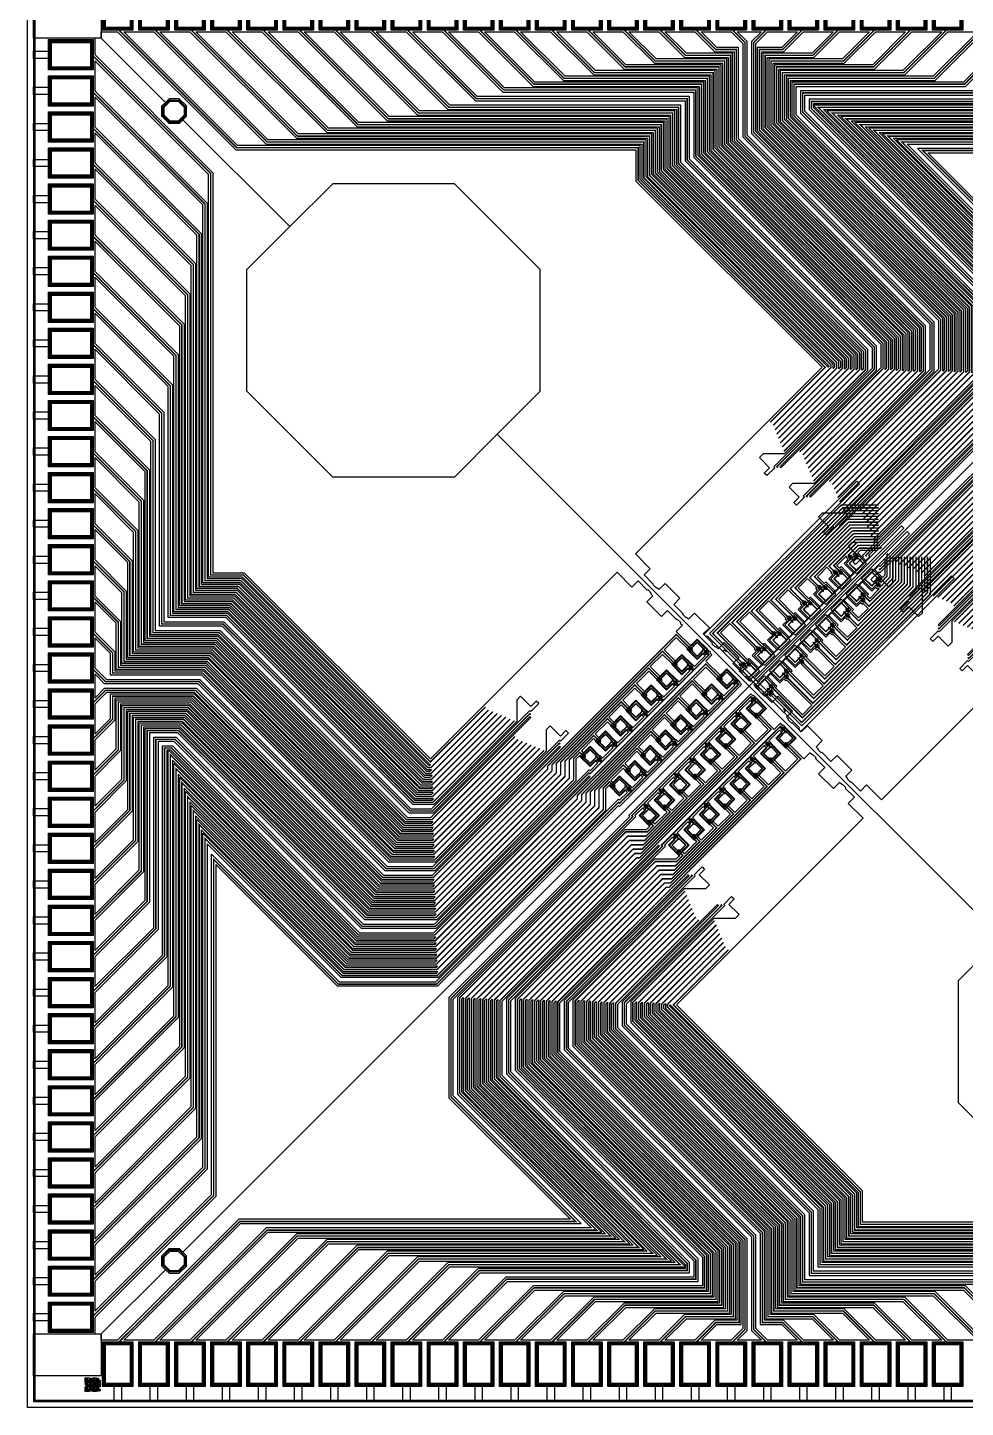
# Model space of a CAD drawing. Extents: x -87611 to 96139, y 77822 to 138139.
# Drawn here: x 18058 to 24556, y 120825 to 130389 of the extents above; entities that cross this region are included whole.
import ezdxf

# ---------------------------------------------------------------- set-up
doc = ezdxf.new("R2010")
doc.units = 0
doc.header["$MEASUREMENT"] = 0
doc.layers.get('0').update_dxf_attribs({"color": 6})
for name, color, linetype in [('L10D0 Abs', 4, 'Continuous'), ('L12D0 Etch', 190, 'Continuous'), ('L14D0 Au', 2, 'Continuous'), ('L15D0 PVIA', 7, 'Continuous'), ('L18D0 SU8', 7, 'Continuous'), ('L1D0 Plug', 200, 'Continuous'), ('L3D0 Base', 3, 'Continuous'), ('L4D0 Cntr', 1, 'Continuous'), ('L50D0 SiO2', 52, 'Continuous'), ('L7D0 DE', 42, 'Continuous'), ('L8D0 Wire', 5, 'Continuous'), ('L9D0 Cont', 30, 'Continuous')]:
    doc.layers.add(name, color=color, linetype=linetype)

# ---------------------------------------------------------------- blocks, each defined once
blk = doc.blocks.new('_ALIGNMARK')
at = {"layer": 'L10D0 Abs'}
for points in [[(6, 2), (6, 14), (2, 14), (2, 30), (6, 30), (6, 18), (10, 18), (10, 30), (14, 30), (14, 14), (10, 14), (10, 2)], [(20, 2), (20, 8), (18, 8), (18, 16), (20, 16), (20, 10), (22, 10), (22, 16), (24, 16), (24, 8), (22, 8), (22, 2)]]:
    blk.add_lwpolyline(points, close=True, dxfattribs=at)
at = {"layer": 'L12D0 Etch'}
for points in [[(58, 2), (58, 14), (54, 14), (54, 30), (58, 30), (58, 18), (62, 18), (62, 30), (66, 30), (66, 14), (62, 14), (62, 2)], [(72, 2), (72, 8), (70, 8), (70, 16), (72, 16), (72, 10), (74, 10), (74, 16), (76, 16), (76, 8), (74, 8), (74, 2)]]:
    blk.add_lwpolyline(points, close=True, dxfattribs=at)
at = {"layer": 'L14D0 Au'}
for points in [[(6, 66), (6, 78), (2, 78), (2, 94), (6, 94), (6, 82), (10, 82), (10, 94), (14, 94), (14, 78), (10, 78), (10, 66)], [(20, 66), (20, 72), (18, 72), (18, 80), (20, 80), (20, 74), (22, 74), (22, 80), (24, 80), (24, 72), (22, 72), (22, 66)]]:
    blk.add_lwpolyline(points, close=True, dxfattribs=at)
at = {"layer": 'L15D0 PVIA'}
for points in [[(84, 34), (84, 46), (80, 46), (80, 62), (84, 62), (84, 50), (88, 50), (88, 62), (92, 62), (92, 46), (88, 46), (88, 34)], [(98, 34), (98, 40), (96, 40), (96, 48), (98, 48), (98, 42), (100, 42), (100, 48), (102, 48), (102, 40), (100, 40), (100, 34)]]:
    blk.add_lwpolyline(points, close=True, dxfattribs=at)
at = {"layer": 'L18D0 SU8'}
for points in [[(84, 2), (84, 14), (80, 14), (80, 30), (84, 30), (84, 18), (88, 18), (88, 30), (92, 30), (92, 14), (88, 14), (88, 2)], [(98, 2), (98, 8), (96, 8), (96, 16), (98, 16), (98, 10), (100, 10), (100, 16), (102, 16), (102, 8), (100, 8), (100, 2)]]:
    blk.add_lwpolyline(points, close=True, dxfattribs=at)
at = {"layer": 'L1D0 Plug'}
for points in [[(32, 2), (32, 14), (28, 14), (28, 30), (32, 30), (32, 18), (36, 18), (36, 30), (40, 30), (40, 14), (36, 14), (36, 2)], [(46, 2), (46, 8), (44, 8), (44, 16), (46, 16), (46, 10), (48, 10), (48, 16), (50, 16), (50, 8), (48, 8), (48, 2)]]:
    blk.add_lwpolyline(points, close=True, dxfattribs=at)
at = {"layer": 'L3D0 Base'}
for points in [[(0, 64), (0, 96), (26, 96), (26, 64)], [(52, 64), (52, 96), (78, 96), (78, 64)], [(0, 0), (0, 32), (26, 32), (26, 0)], [(26, 32), (26, 64), (52, 64), (52, 32)], [(52, 0), (52, 32), (78, 32), (78, 0)], [(78, 32), (78, 64), (104, 64), (104, 32)], [(80, 78), (80, 94), (84, 94), (84, 78)], [(84, 66), (84, 82), (88, 82), (88, 66)], [(88, 78), (88, 94), (92, 94), (92, 78)], [(96, 72), (96, 80), (98, 80), (98, 72)], [(98, 66), (98, 74), (100, 74), (100, 66)], [(100, 72), (100, 80), (102, 80), (102, 72)]]:
    blk.add_lwpolyline(points, close=True, dxfattribs=at)
at = {"layer": 'L4D0 Cntr'}
for points in [[(32, 34), (32, 46), (28, 46), (28, 62), (32, 62), (32, 50), (36, 50), (36, 62), (40, 62), (40, 46), (36, 46), (36, 34)], [(46, 34), (46, 40), (44, 40), (44, 48), (46, 48), (46, 42), (48, 42), (48, 48), (50, 48), (50, 40), (48, 40), (48, 34)]]:
    blk.add_lwpolyline(points, close=True, dxfattribs=at)
at = {"layer": 'L50D0 SiO2'}
for points in [[(6, 34), (6, 46), (2, 46), (2, 62), (6, 62), (6, 50), (10, 50), (10, 62), (14, 62), (14, 46), (10, 46), (10, 34)], [(20, 34), (20, 40), (18, 40), (18, 48), (20, 48), (20, 42), (22, 42), (22, 48), (24, 48), (24, 40), (22, 40), (22, 34)]]:
    blk.add_lwpolyline(points, close=True, dxfattribs=at)
at = {"layer": 'L7D0 DE'}
for points in [[(58, 34), (58, 46), (54, 46), (54, 62), (58, 62), (58, 50), (62, 50), (62, 62), (66, 62), (66, 46), (62, 46), (62, 34)], [(72, 34), (72, 40), (70, 40), (70, 48), (72, 48), (72, 42), (74, 42), (74, 48), (76, 48), (76, 40), (74, 40), (74, 34)]]:
    blk.add_lwpolyline(points, close=True, dxfattribs=at)
at = {"layer": 'L8D0 Wire'}
for points in [[(32, 66), (32, 78), (28, 78), (28, 94), (32, 94), (32, 82), (36, 82), (36, 94), (40, 94), (40, 78), (36, 78), (36, 66)], [(46, 66), (46, 72), (44, 72), (44, 80), (46, 80), (46, 74), (48, 74), (48, 80), (50, 80), (50, 72), (48, 72), (48, 66)]]:
    blk.add_lwpolyline(points, close=True, dxfattribs=at)
at = {"layer": 'L9D0 Cont'}
for points in [[(58, 66), (58, 78), (54, 78), (54, 94), (58, 94), (58, 82), (62, 82), (62, 94), (66, 94), (66, 78), (62, 78), (62, 66)], [(72, 66), (72, 72), (70, 72), (70, 80), (72, 80), (72, 74), (74, 74), (74, 80), (76, 80), (76, 72), (74, 72), (74, 66)]]:
    blk.add_lwpolyline(points, close=True, dxfattribs=at)
blk = doc.blocks.new('PIX70')
at = {"layer": 'L3D0 Base'}
blk.add_lwpolyline([(-35, -35), (-35, 35), (35, 35), (35, -35)], close=True, dxfattribs=at)
at = {"layer": 'L4D0 Cntr'}
blk.add_lwpolyline([(-33, -33), (-33, 33), (33, 33), (33, -33)], close=True, dxfattribs=at)
at = {"layer": 'L7D0 DE'}
blk.add_lwpolyline([(-50, -50), (-50, 50), (50, 50), (50, -50)], close=True, dxfattribs=at)
blk = doc.blocks.new('_PRBE_BTM')
at = {"layer": 'L1D0 Plug'}
blk.add_lwpolyline([(-25, -12.5), (-25, 12.5), (-11, 12.5), (-11, -12.5)], close=True, dxfattribs=at)
at = {"layer": 'L3D0 Base'}
for points in [[(-55, 2.5), (-45, 2.5), (-45, -2.5), (-55, -2.5)], [(-3.75, -5), (-8.75, -2.5), (-45, -2.5), (-45, 2.5), (-8.75, 2.5), (-3.75, 5), (0, 5), (0, -5)]]:
    blk.add_lwpolyline(points, close=True, dxfattribs=at)
at = {"layer": 'L9D0 Cont'}
blk.add_lwpolyline([(-20, -6.5), (-20, 6.5), (-16, 6.5), (-16, -6.5)], close=True, dxfattribs=at)
blk = doc.blocks.new('_128SUB_TRCE70')
at = {"layer": 'L14D0 Au'}
for points in [[(-40, 927.5), (-40, 980), (-130, 980), (-130, 979.997), (-155, 979.997), (-155, 1099.997), (-130, 1099.997), (-130, 1040), (-40, 1040), (-40, 1032.5), (-15, 1032.5), (-15, 927.5)], [(-40, 777.5), (-40, 830), (-130, 830), (-130, 829.997), (-170, 829.997), (-170, 949.997), (-130, 949.997), (-130, 890), (-40, 890), (-40, 882.5), (-15, 882.5), (-15, 777.5)], [(-40, 627.5), (-40, 680), (-130, 680), (-130, 679.997), (-185, 679.997), (-185, 799.997), (-130, 799.997), (-130, 740), (-40, 740), (-40, 732.5), (-15, 732.5), (-15, 627.5)], [(-40, 477.5), (-40, 530), (-130, 530), (-130, 529.997), (-200, 529.997), (-200, 649.997), (-130, 649.997), (-130, 590), (-40, 590), (-40, 582.5), (-15, 582.5), (-15, 477.5)], [(-40, 327.5), (-40, 380), (-130, 380), (-130, 379.997), (-215, 379.997), (-215, 499.997), (-130, 499.997), (-130, 440), (-40, 440), (-40, 432.5), (-15, 432.5), (-15, 327.5)], [(-40, 177.5), (-40, 230), (-130, 230), (-130, 229.997), (-230, 229.997), (-230, 349.997), (-130, 349.997), (-130, 290), (-40, 290), (-40, 282.5), (-15, 282.5), (-15, 177.5)], [(-40, 27.5), (-40, 80), (-130, 80), (-130, 79.997), (-245, 79.997), (-245, 199.997), (-130, 199.997), (-130, 140), (-40, 140), (-40, 132.5), (-15, 132.5), (-15, 27.5)]]:
    blk.add_lwpolyline(points, close=True, dxfattribs=at)
at = {"layer": 'L3D0 Base', "const_width": 10}
blk.add_lwpolyline([(0, 0), (0, 1170), (-10, 1170)], dxfattribs=at)
at = {"layer": 'L8D0 Wire', "const_width": 10}
for points in [[(-128.223, 64.997), (-260, 64.997), (-260, 1354.3)], [(-128.223, 214.997), (-245, 214.997), (-245, 1339.3), (-230, 1354.3), (-230, 1364.3)], [(-128.223, 364.997), (-230, 364.997), (-230, 1311.874), (-200, 1341.874), (-200, 1351.874)], [(-128.223, 514.997), (-215, 514.997), (-215, 1284.447), (-170, 1329.447), (-170, 1339.447)], [(-128.223, 664.997), (-200, 664.997), (-200, 1257.021), (-140, 1317.021), (-140, 1327.021)], [(-128.223, 814.997), (-185, 814.997), (-185, 1229.594), (-110, 1304.594), (-110, 1314.594)], [(-128.223, 964.997), (-170, 964.997), (-170, 1202.168), (-80, 1292.168), (-80, 1302.168)], [(-128.223, 1114.997), (-155, 1114.997), (-155, 1174.742), (-50, 1279.742), (-50, 1289.742)]]:
    blk.add_lwpolyline(points, dxfattribs=at)
blk = doc.blocks.new('_128PRBE_TOP')
at = {"layer": 'L50D0 SiO2', "linetype": 'Continuous'}
blk.add_lwpolyline([(3.223, 10), (18.223, 10), (18.223, -10), (3.223, -10)], close=True, dxfattribs=at)
at = {"layer": 'L8D0 Wire'}
for points in [[(0, 5), (3.75, 5), (8.223, 0), (8.223, -5), (7.5, -5), (0, -5)], [(23.223, 0), (8.223, 0), (8.223, -5), (23.223, -5)]]:
    blk.add_lwpolyline(points, close=True, dxfattribs=at)
blk = doc.blocks.new('_128SUB70')
at = {"linetype": 'Continuous'}
for name, p in [('_128SUB_TRCE70', (260, -1354.3)), ('PIX70', (175, -269.3)), ('_128PRBE_TOP', (131.777, -239.303)), ('_PRBE_BTM', (255, -299.3)), ('PIX70', (175, -419.3)), ('_128PRBE_TOP', (131.777, -389.303)), ('_PRBE_BTM', (255, -449.3)), ('PIX70', (175, -569.3)), ('_128PRBE_TOP', (131.777, -539.303)), ('PIX70', (175, -719.3)), ('_PRBE_BTM', (255, -599.3)), ('_128PRBE_TOP', (131.777, -689.303)), ('_PRBE_BTM', (255, -749.3)), ('PIX70', (175, -869.3)), ('_128PRBE_TOP', (131.777, -839.303)), ('_PRBE_BTM', (255, -899.3)), ('PIX70', (175, -1019.3)), ('_128PRBE_TOP', (131.777, -989.303)), ('_PRBE_BTM', (255, -1049.3)), ('PIX70', (175, -1169.3)), ('_128PRBE_TOP', (131.777, -1139.303)), ('_PRBE_BTM', (255, -1199.3)), ('PIX70', (175, -1319.3)), ('_128PRBE_TOP', (131.777, -1289.303)), ('_PRBE_BTM', (255, -1349.3))]:
    blk.add_blockref(name, p, dxfattribs=at)
blk = doc.blocks.new('_128TRCE70')
at = {"layer": 'L14D0 Au'}
for points in [[(0, 0), (-1745.413, 1745.413), (-1447.5, 2043.326), (-1447.5, 2885.952), (-2043.326, 3481.778), (-2885.952, 3481.778), (-3183.865, 3183.865), (-3923.773, 3923.773), (-3898.57, 3948.975), (-3898.57, 4020.192), (-3948.975, 4070.598), (-4020.192, 4070.598), (-4045.395, 4045.395), (-4490, 4490), (-4490, 4535), (-4376.213, 4535), (-3557.601, 3716.388), (-785, 3716.388), (-785, 3499.154), (505.013, 2209.141), (-788.427, 915.701), (-685.896, 813.17), (-728.32, 770.746), (-664.68, 707.107), (-668.216, 703.571), (-644.174, 679.53), (-640.639, 683.065), (-625.79, 668.216), (-583.366, 710.64), (-480.835, 608.109), (-523.259, 565.685), (-459.619, 502.046), (-463.155, 498.51), (-439.113, 474.469), (-435.578, 478.004), (-420.729, 463.155), (-378.305, 505.579), (-275.774, 403.048), (-318.198, 360.624), (-254.558, 296.985), (-258.094, 293.449), (-234.052, 269.408), (-230.517, 272.943), (-215.668, 258.094), (-173.244, 300.518), (-70.713, 197.987), (-113.137, 155.563), (-49.497, 91.924), (-53.033, 88.388), (-28.991, 64.347), (-25.456, 67.882), (-10.607, 53.033), (834.386, 898.026), (827.315, 905.097), (2081.226, 2159.008), (2081.226, 2853.243), (1238.081, 3696.388), (3537.601, 3696.388), (4376.213, 4535), (4490, 4535), (4490, 4490), (4045.395, 4045.395), (4020.192, 4070.598), (3948.975, 4070.598), (3898.57, 4020.192), (3898.57, 3948.975), (3923.773, 3923.773)], [(547.44, 2209.141), (-755, 3511.58), (-755, 3746.388), (-3545.175, 3746.388), (-4333.787, 4535), (-4126.213, 4535), (-3347.601, 3756.388), (-745, 3756.388), (-745, 3515.722), (551.226, 2219.496), (551.226, 2212.927)], [(581.226, 2200.501), (581.226, 2231.922), (-715, 3528.149), (-715, 3786.388), (-3335.175, 3786.388), (-4083.787, 4535), (-3876.213, 4535), (-3137.601, 3796.388), (-705, 3796.388), (-705, 3532.291), (591.226, 2236.064), (591.226, 2210.501)], [(621.226, 2198.075), (621.226, 2248.491), (-675, 3544.717), (-675, 3826.388), (-3125.175, 3826.388), (-3833.787, 4535), (-3626.213, 4535), (-2927.601, 3836.388), (-665, 3836.388), (-665, 3548.859), (631.226, 2252.633), (631.226, 2208.075)], [(661.226, 2195.648), (661.226, 2265.059), (-635, 3561.286), (-635, 3866.388), (-2915.175, 3866.388), (-3583.787, 4535), (-3376.213, 4535), (-2717.601, 3876.388), (-625, 3876.388), (-625, 3565.428), (671.226, 2269.202), (671.226, 2205.648)], [(701.226, 2193.222), (701.226, 2281.628), (-595, 3577.854), (-595, 3906.388), (-2705.175, 3906.388), (-3333.787, 4535), (-3126.213, 4535), (-2507.601, 3916.388), (-585, 3916.388), (-585, 3581.997), (711.226, 2285.77), (711.226, 2203.222)], [(741.226, 2190.795), (741.226, 2298.197), (-555, 3594.423), (-555, 3946.388), (-2495.175, 3946.388), (-3083.787, 4535), (-2876.213, 4535), (-2297.601, 3956.388), (-545, 3956.388), (-545, 3598.565), (751.226, 2302.339), (751.226, 2200.795)], [(781.226, 2188.369), (781.226, 2314.765), (-515, 3610.991), (-515, 3986.388), (-2285.175, 3986.388), (-2833.787, 4535), (-2626.213, 4535), (-2087.601, 3996.388), (-505, 3996.388), (-505, 3615.134), (791.226, 2318.907), (791.226, 2198.369)], [(121.976, 1458.408), (104.298, 1476.085), (141.421, 1513.209), (77.782, 1576.848), (77.779, 1576.846), (70.708, 1583.917), (97.954, 1611.163), (246.447, 1611.163), (821.226, 2185.943), (821.226, 2331.334), (-475, 3627.56), (-475, 4026.388), (-2075.175, 4026.388), (-2583.787, 4535), (-2376.213, 4535), (-1897.601, 4056.388), (-445, 4056.388), (-445, 3639.986), (851.226, 2343.76), (851.226, 2201.8), (169.706, 1520.28), (176.777, 1513.209)], [(219.203, 1513.209), (212.132, 1520.28), (881.226, 2189.374), (881.226, 2356.186), (-415, 3652.413), (-415, 4086.388), (-1885.175, 4086.388), (-2333.787, 4535), (-2126.213, 4535), (-1707.601, 4116.388), (-385, 4116.388), (-385, 3664.839), (911.226, 2368.613), (911.226, 2205.232)], [(941.226, 2192.805), (941.226, 2381.039), (-355, 3677.266), (-355, 4146.388), (-1695.175, 4146.388), (-2083.787, 4535), (-1876.213, 4535), (-1497.601, 4156.388), (-345, 4156.388), (-345, 3681.408), (951.226, 2385.181), (951.226, 2202.805)], [(981.226, 2190.379), (981.226, 2397.608), (-315, 3693.834), (-315, 4186.388), (-1485.175, 4186.388), (-1833.787, 4535), (-1626.213, 4535), (-1287.601, 4196.388), (-305, 4196.388), (-305, 3697.976), (991.226, 2401.75), (991.226, 2200.379)], [(1021.226, 2187.953), (1021.226, 2414.176), (-275, 3710.403), (-275, 4226.388), (-1275.175, 4226.388), (-1583.787, 4535), (-1376.213, 4535), (-1077.601, 4236.388), (-265, 4236.388), (-265, 3714.545), (1031.226, 2418.318), (1031.226, 2197.953)], [(1061.226, 2185.526), (1061.226, 2430.745), (-235, 3726.971), (-235, 4266.388), (-1065.175, 4266.388), (-1333.787, 4535), (-1126.213, 4535), (-867.601, 4276.388), (-225, 4276.388), (-225, 3731.113), (1071.226, 2434.887), (1071.226, 2195.526)], [(1101.226, 2183.1), (1101.226, 2447.313), (-195, 3743.54), (-195, 4306.388), (-855.175, 4306.388), (-1083.787, 4535), (-876.213, 4535), (-657.601, 4316.388), (-185, 4316.388), (-185, 3747.682), (1111.226, 2451.456), (1111.226, 2193.1)], [(1141.226, 2180.673), (1141.226, 2463.882), (-155, 3760.108), (-155, 4346.388), (-645.175, 4346.388), (-833.787, 4535), (-626.213, 4535), (-447.601, 4356.388), (-145, 4356.388), (-145, 3764.251), (1151.226, 2468.024), (1151.226, 2190.673)], [(1181.226, 2178.247), (1181.226, 2480.45), (-115, 3776.677), (-115, 4386.388), (-435.175, 4386.388), (-583.787, 4535), (-376.213, 4535), (-237.601, 4396.388), (-105, 4396.388), (-105, 3780.819), (1191.226, 2484.593), (1191.226, 2188.247)], [(327.037, 1253.347), (309.359, 1271.024), (346.482, 1308.148), (282.843, 1371.787), (282.84, 1371.785), (275.769, 1378.856), (303.015, 1406.102), (451.508, 1406.102), (1221.226, 2175.821), (1221.226, 2497.019), (-75, 3793.245), (-75, 4426.388), (-225.175, 4426.388), (-333.787, 4535), (-126.213, 4535), (-45, 4453.787), (-45, 3805.672), (1251.226, 2509.445), (1251.226, 2191.678), (374.767, 1315.219), (381.838, 1308.148)], [(424.264, 1308.148), (417.193, 1315.219), (1281.226, 2179.252), (1281.226, 2521.872), (-15, 3818.098), (-15, 4466.213), (-83.787, 4535), (83.787, 4535), (15, 4466.213), (15, 3830.525), (1311.226, 2534.298), (1311.226, 2195.11)], [(1341.226, 2182.684), (1341.226, 2546.725), (45, 3842.951), (45, 4453.787), (126.213, 4535), (333.787, 4535), (225.175, 4426.388), (55, 4426.388), (55, 3847.093), (1351.226, 2550.867), (1351.226, 2192.684)], [(1381.226, 2180.257), (1381.226, 2563.293), (85, 3859.52), (85, 4396.388), (237.601, 4396.388), (376.213, 4535), (583.787, 4535), (435.175, 4386.388), (95, 4386.388), (95, 3863.662), (1391.226, 2567.435), (1391.226, 2190.257)], [(1421.226, 2177.831), (1421.226, 2579.862), (125, 3876.088), (125, 4356.388), (447.601, 4356.388), (626.213, 4535), (833.787, 4535), (645.175, 4346.388), (135, 4346.388), (135, 3880.23), (1431.226, 2584.004), (1431.226, 2187.831)], [(1461.226, 2175.404), (1461.226, 2596.43), (165, 3892.657), (165, 4316.388), (657.601, 4316.388), (876.213, 4535), (1083.787, 4535), (855.175, 4306.388), (175, 4306.388), (175, 3896.799), (1471.226, 2600.572), (1471.226, 2185.404)], [(1501.226, 2172.978), (1501.226, 2612.999), (205, 3909.225), (205, 4276.388), (867.601, 4276.388), (1126.213, 4535), (1333.787, 4535), (1065.175, 4266.388), (215, 4266.388), (215, 3913.367), (1511.226, 2617.141), (1511.226, 2182.978)], [(1541.226, 2170.551), (1541.226, 2629.567), (245, 3925.794), (245, 4236.388), (1077.601, 4236.388), (1376.213, 4535), (1583.787, 4535), (1275.175, 4226.388), (255, 4226.388), (255, 3929.936), (1551.226, 2633.709), (1551.226, 2180.551)], [(1581.226, 2168.125), (1581.226, 2646.136), (285, 3942.362), (285, 4196.388), (1287.601, 4196.388), (1626.213, 4535), (1833.787, 4535), (1485.175, 4186.388), (295, 4186.388), (295, 3946.504), (1591.226, 2650.278), (1591.226, 2178.125)], [(532.098, 1048.286), (514.42, 1065.963), (551.543, 1103.087), (487.904, 1166.726), (487.901, 1166.724), (480.83, 1173.795), (508.076, 1201.041), (656.569, 1201.041), (1621.226, 2165.699), (1621.226, 2662.704), (325, 3958.931), (325, 4156.388), (1497.601, 4156.388), (1876.213, 4535), (2083.787, 4535), (1675.175, 4126.388), (355, 4126.388), (355, 3971.357), (1651.226, 2675.131), (1651.226, 2181.557), (579.828, 1110.158), (586.899, 1103.087)], [(629.325, 1103.087), (622.254, 1110.158), (1681.226, 2169.13), (1681.226, 2687.557), (385, 3983.784), (385, 4096.388), (1687.601, 4096.388), (2126.213, 4535), (2333.787, 4535), (1865.175, 4066.388), (415, 4066.388), (415, 3996.21), (1711.226, 2699.984), (1711.226, 2184.988)], [(445, 4026.388), (445, 4036.388), (1877.601, 4036.388), (2376.213, 4535), (2583.787, 4535), (2075.175, 4026.388)], [(1781.226, 2170.135), (1781.226, 2728.979), (513.817, 3996.388), (2087.601, 3996.388), (2626.213, 4535), (2833.787, 4535), (2285.175, 3986.388), (537.959, 3986.388), (1791.226, 2733.121), (1791.226, 2180.135)], [(1821.226, 2167.709), (1821.226, 2745.547), (610.386, 3956.388), (2297.601, 3956.388), (2876.213, 4535), (3083.787, 4535), (2495.175, 3946.388), (634.528, 3946.388), (1831.226, 2749.689), (1831.226, 2177.709)], [(737.159, 843.225), (719.481, 860.903), (756.604, 898.026), (692.965, 961.665), (692.962, 961.663), (685.891, 968.734), (713.137, 995.98), (861.63, 995.98), (2021.226, 2155.577), (2021.226, 2828.39), (1093.229, 3756.388), (3347.601, 3756.388), (4126.213, 4535), (4333.787, 4535), (3525.175, 3726.388), (1165.655, 3726.388), (2051.226, 2840.816), (2051.226, 2171.435), (784.889, 905.097), (791.96, 898.026)], [(1861.226, 2165.282), (1861.226, 2762.116), (706.954, 3916.388), (2507.601, 3916.388), (3126.213, 4535), (3333.787, 4535), (2705.175, 3906.388), (731.097, 3906.388), (1871.226, 2766.258), (1871.226, 2175.282)], [(1901.226, 2162.856), (1901.226, 2778.684), (803.523, 3876.388), (2717.601, 3876.388), (3376.213, 4535), (3583.787, 4535), (2915.175, 3866.388), (827.665, 3866.388), (1911.226, 2782.826), (1911.226, 2172.856)], [(1941.226, 2160.43), (1941.226, 2795.253), (900.092, 3836.388), (2927.601, 3836.388), (3626.213, 4535), (3833.787, 4535), (3125.175, 3826.388), (924.234, 3826.388), (1951.226, 2799.395), (1951.226, 2170.43)], [(1981.226, 2158.003), (1981.226, 2811.821), (996.66, 3796.388), (3137.601, 3796.388), (3876.213, 4535), (4083.787, 4535), (3335.175, 3786.388), (1020.802, 3786.388), (1991.226, 2815.963), (1991.226, 2168.003)], [(1741.226, 2172.562), (1741.226, 2712.41), (445, 4008.637), (445, 4022.779), (1751.226, 2716.552), (1751.226, 2182.562)]]:
    blk.add_lwpolyline(points, close=True, dxfattribs=at)
at = {"layer": 'L3D0 Base', "const_width": 10}
for points in [[(-2375, 4555), (-1891.388, 4071.388), (-430, 4071.388), (-430, 3646.2), (866.226, 2349.973), (866.226, 2195.587), (190.919, 1520.28), (197.99, 1513.209)], [(-125, 4555), (-30, 4460), (-30, 3811.885), (1266.226, 2515.659), (1266.226, 2185.465), (395.98, 1315.219), (403.051, 1308.148)], [(2125, 4555), (1681.388, 4111.388), (370, 4111.388), (370, 3977.571), (1666.226, 2681.344), (1666.226, 2175.343), (601.041, 1110.158), (608.112, 1103.087)], [(4375, 4555), (3531.388, 3711.388), (1201.868, 3711.388), (2066.226, 2847.029), (2066.226, 2165.221), (806.102, 905.097), (813.173, 898.026)]]:
    blk.add_lwpolyline(points, dxfattribs=at)
at = {"layer": 'L8D0 Wire', "const_width": 10}
for points in [[(-4375, 4555), (-3551.388, 3731.388), (-770, 3731.388), (-770, 3505.367), (526.226, 2209.141), (144.462, 1827.376)], [(-4125, 4555), (-3341.388, 3771.388), (-730, 3771.388), (-730, 3521.936), (566.226, 2225.709), (566.226, 2206.714), (165.675, 1806.163)], [(-3875, 4555), (-3131.388, 3811.388), (-690, 3811.388), (-690, 3538.504), (606.226, 2242.278), (606.226, 2204.288), (178.101, 1776.163)], [(-3625, 4555), (-2921.388, 3851.388), (-650, 3851.388), (-650, 3555.073), (646.226, 2258.846), (646.226, 2201.861), (190.528, 1746.163)], [(-3375, 4555), (-2711.388, 3891.388), (-610, 3891.388), (-610, 3571.641), (686.226, 2275.415), (686.226, 2199.435), (202.954, 1716.163)], [(-3125, 4555), (-2501.388, 3931.388), (-570, 3931.388), (-570, 3588.21), (726.226, 2291.983), (726.226, 2197.009), (215.381, 1686.163)], [(-2875, 4555), (-2291.388, 3971.388), (-530, 3971.388), (-530, 3604.778), (766.226, 2308.552), (766.226, 2194.582), (227.807, 1656.163)], [(-2625, 4555), (-2081.388, 4011.388), (-490, 4011.388), (-490, 3621.347), (806.226, 2325.12), (806.226, 2192.156), (240.233, 1626.163)], [(-2125, 4555), (-1701.388, 4131.388), (-370, 4131.388), (-370, 3671.052), (926.226, 2374.826), (926.226, 2199.019), (349.523, 1622.315)], [(-1875, 4555), (-1491.388, 4171.388), (-330, 4171.388), (-330, 3687.621), (966.226, 2391.395), (966.226, 2196.592), (370.736, 1601.102)], [(-1625, 4555), (-1281.388, 4211.388), (-290, 4211.388), (-290, 3704.19), (1006.226, 2407.963), (1006.226, 2194.166), (383.162, 1571.102)], [(-1375, 4555), (-1071.388, 4251.388), (-250, 4251.388), (-250, 3720.758), (1046.226, 2424.532), (1046.226, 2191.739), (395.589, 1541.102)], [(-1125, 4555), (-861.388, 4291.388), (-210, 4291.388), (-210, 3737.327), (1086.226, 2441.1), (1086.226, 2189.313), (408.015, 1511.102)], [(-875, 4555), (-651.388, 4331.388), (-170, 4331.388), (-170, 3753.895), (1126.226, 2457.669), (1126.226, 2186.887), (420.442, 1481.102)], [(-625, 4555), (-441.388, 4371.388), (-130, 4371.388), (-130, 3770.464), (1166.226, 2474.237), (1166.226, 2184.46), (432.868, 1451.102)], [(-375, 4555), (-231.388, 4411.388), (-90, 4411.388), (-90, 3787.032), (1206.226, 2490.806), (1206.226, 2182.034), (445.294, 1421.102)], [(125, 4555), (30, 4460), (30, 3836.738), (1326.226, 2540.511), (1326.226, 2188.897), (554.584, 1417.254)], [(375, 4555), (231.388, 4411.388), (70, 4411.388), (70, 3853.306), (1366.226, 2557.08), (1366.226, 2186.47), (575.797, 1396.041)], [(625, 4555), (441.388, 4371.388), (110, 4371.388), (110, 3869.875), (1406.226, 2573.649), (1406.226, 2184.044), (588.223, 1366.041)], [(875, 4555), (651.388, 4331.388), (150, 4331.388), (150, 3886.444), (1446.226, 2590.217), (1446.226, 2181.618), (600.65, 1336.041)], [(1125, 4555), (861.388, 4291.388), (190, 4291.388), (190, 3903.012), (1486.226, 2606.786), (1486.226, 2179.191), (613.076, 1306.041)], [(1375, 4555), (1071.388, 4251.388), (230, 4251.388), (230, 3919.581), (1526.226, 2623.354), (1526.226, 2176.765), (625.503, 1276.041)], [(1625, 4555), (1281.388, 4211.388), (270, 4211.388), (270, 3936.149), (1566.226, 2639.923), (1566.226, 2174.338), (637.929, 1246.041)], [(1875, 4555), (1491.388, 4171.388), (310, 4171.388), (310, 3952.718), (1606.226, 2656.491), (1606.226, 2171.912), (650.355, 1216.041)], [(2375, 4555), (1871.388, 4051.388), (430, 4051.388), (430, 4002.423), (1726.226, 2706.197), (1726.226, 2178.775), (759.645, 1212.193)], [(2625, 4555), (2081.388, 4011.388), (477.604, 4011.388), (1766.226, 2722.765), (1766.226, 2176.348), (780.858, 1190.98)], [(2875, 4555), (2291.388, 3971.388), (574.173, 3971.388), (1806.226, 2739.334), (1806.226, 2173.922), (793.284, 1160.98)], [(3125, 4555), (2501.388, 3931.388), (670.741, 3931.388), (1846.226, 2755.902), (1846.226, 2171.496), (805.711, 1130.98)], [(3375, 4555), (2711.388, 3891.388), (767.31, 3891.388), (1886.226, 2772.471), (1886.226, 2169.069), (818.137, 1100.98)], [(3625, 4555), (2921.388, 3851.388), (863.878, 3851.388), (1926.226, 2789.04), (1926.226, 2166.643), (830.564, 1070.98)], [(3875, 4555), (3131.388, 3811.388), (960.447, 3811.388), (1966.226, 2805.608), (1966.226, 2164.216), (842.99, 1040.98)], [(4125, 4555), (3341.388, 3771.388), (1057.015, 3771.388), (2006.226, 2822.177), (2006.226, 2161.79), (855.416, 1010.98)]]:
    blk.add_lwpolyline(points, dxfattribs=at)
blk = doc.blocks.new('128PAD')
at = {"layer": 'L14D0 Au'}
blk.add_lwpolyline([(-90, 10), (-90, 290), (90, 290), (90, 10)], close=True, dxfattribs=at)
at = {"layer": 'L15D0 PVIA'}
blk.add_lwpolyline([(-85, 15), (-85, 285), (85, 285), (85, 15)], close=True, dxfattribs=at)
at = {"layer": 'L3D0 Base'}
for points in [[(-25, 300), (-25, 410), (25, 410), (25, 300)], [(-100, 0), (-100, 300), (100, 300), (100, 0)]]:
    blk.add_lwpolyline(points, close=True, dxfattribs=at)
at = {"layer": 'L4D0 Cntr'}
blk.add_lwpolyline([(-95, 5), (-95, 295), (95, 295), (95, 5)], close=True, dxfattribs=at)
at = {"layer": 'L8D0 Wire'}
blk.add_lwpolyline([(-105, -5), (-105, 305), (105, 305), (105, -5)], close=True, dxfattribs=at)
blk = doc.blocks.new('_128PADS')
for p, rotation in [((-4550, 1375), 90), ((4550, 1375), 270), ((-4550, 1125), 90), ((4550, 1125), 270), ((-4550, 875), 90), ((4550, 875), 270), ((-4550, 625), 90), ((4550, 625), 270), ((-4550, 375), 90), ((4550, 375), 270), ((-4550, 125), 90), ((4550, 125), 270), ((-4550, -125), 90), ((4550, -125), 270), ((-4550, -375), 90), ((4550, -375), 270), ((-4550, -625), 90), ((4550, -625), 270), ((-4550, -875), 90), ((4550, -875), 270), ((-4550, -1125), 90), ((4550, -1125), 270), ((-4550, -1375), 90), ((4550, -1375), 270), ((-4550, -1625), 90), ((4550, -1625), 270), ((-4550, -1875), 90), ((4550, -1875), 270), ((-4550, -2125), 90), ((4550, -2125), 270), ((-4550, -2375), 90), ((4550, -2375), 270), ((-4550, -2625), 90), ((4550, -2625), 270), ((-4550, -2875), 90), ((4550, -2875), 270), ((-4550, -3125), 90), ((4550, -3125), 270), ((-4550, -3375), 90), ((4550, -3375), 270), ((-4550, -3625), 90), ((4550, -3625), 270), ((-4550, -3875), 90), ((4550, -3875), 270), ((-4550, -4125), 90), ((4550, -4125), 270), ((-4550, -4375), 90), ((4550, -4375), 270), ((-4375, -4550), 180), ((-4125, -4550), 180), ((-3875, -4550), 180), ((-3625, -4550), 180), ((-3375, -4550), 180), ((-3125, -4550), 180), ((-2875, -4550), 180), ((-2625, -4550), 180), ((-2375, -4550), 180), ((-2125, -4550), 180), ((-1875, -4550), 180), ((-1625, -4550), 180), ((-1375, -4550), 180), ((-1125, -4550), 180), ((-875, -4550), 180), ((-625, -4550), 180), ((-375, -4550), 180), ((-125, -4550), 180), ((125, -4550), 180), ((375, -4550), 180), ((625, -4550), 180), ((875, -4550), 180), ((1125, -4550), 180), ((1375, -4550), 180), ((1625, -4550), 180), ((1875, -4550), 180), ((2125, -4550), 180), ((2375, -4550), 180), ((2625, -4550), 180), ((2875, -4550), 180), ((3125, -4550), 180), ((3375, -4550), 180), ((3625, -4550), 180), ((3875, -4550), 180), ((4125, -4550), 180), ((4375, -4550), 180)]:
    blk.add_blockref('128PAD', p, dxfattribs=dict(rotation=rotation))
blk = doc.blocks.new('_SU8_POST')
at = {"layer": 'L18D0 SU8'}
blk.add_lwpolyline([(-28.5, -68.5), (-68.5, -28.5), (-68.5, 28.5), (-28.5, 68.5), (28.5, 68.5), (68.5, 28.5), (68.5, -28.5), (28.5, -68.5)], close=True, dxfattribs=at)
at = {"layer": 'L3D0 Base'}
blk.add_lwpolyline([(-31.5, -76), (-76, -31.5), (-76, 31.5), (-31.5, 76), (31.5, 76), (76, 31.5), (76, -31.5), (31.5, -76)], close=True, dxfattribs=at)
blk = doc.blocks.new('_LINSUB_70')
at = {"layer": 'L14D0 Au', "linetype": 'Continuous'}
for points in [[(96, -1331.8), (-201.2, -1331.8), (-201.2, 136.5), (-226.2, 136.5), (-226.2, -1364.3), (-201.2, -1364.3), (-201.2, -1354.3), (115, -1354.3), (115, -1339.3), (96, -1339.3)], [(532.2, -1331.8), (235, -1331.8), (235, 136.5), (210, 136.5), (210, -1364.3), (235, -1364.3), (235, -1354.3), (551.2, -1354.3), (551.2, -1339.3), (532.2, -1339.3)], [(210, -104.5), (128.8, -185.8), (128.8, -209.3), (210, -209.3)], [(210, -329.3), (115, -329.3), (115, -289.3), (96, -289.3), (96, -281.8), (95, -281.8), (88.8, -281.8), (88.8, -374.3), (115, -374.3), (115, -359.3), (210, -359.3)], [(115, -439.3), (96, -439.3), (96, -431.8), (95, -431.8), (48.8, -431.8), (48.8, -524.3), (115, -524.3), (115, -509.3), (210, -509.3), (210, -479.3), (115, -479.3)], [(210, -629.3), (115, -629.3), (115, -589.3), (96, -589.3), (96, -581.8), (95, -581.8), (8.8, -581.8), (8.8, -674.3), (115, -674.3), (115, -659.3), (210, -659.3)], [(210, -779.3), (115, -779.3), (115, -739.3), (96, -739.3), (96, -731.8), (95, -731.8), (-31.2, -731.8), (-31.2, -824.3), (115, -824.3), (115, -809.3), (210, -809.3)], [(115, -889.3), (96, -889.3), (96, -881.8), (95, -881.8), (-71.2, -881.8), (-71.2, -974.3), (115, -974.3), (115, -959.3), (210, -959.3), (210, -929.3), (115, -929.3)], [(115, -1029.3), (110, -1029.3), (106.1, -1029.3), (101.1, -1031.8), (95, -1031.8), (-111.2, -1031.8), (-111.2, -1124.3), (115, -1124.3), (115, -1109.3), (210, -1109.3), (210, -1079.3), (115, -1079.3)], [(115, -1189.3), (96, -1189.3), (96, -1181.8), (95, -1181.8), (-151.2, -1181.8), (-151.2, -1274.3), (115, -1274.3), (115, -1259.3), (210, -1259.3), (210, -1229.3), (115, -1229.3)]]:
    blk.add_lwpolyline(points, close=True, dxfattribs=at)
at = {"layer": 'L3D0 Base', "const_width": 10}
for points in [[(95, -1316.8), (-186.2, -1316.8), (-186.2, -55.3), (-3.2, 127.7)], [(95, -1166.8), (-146.3, -1166.8), (-146.3, -71.9), (25.1, 99.4)], [(95, -1016.8), (-106.3, -1016.8), (-106.3, -88.4), (53.3, 71.2)], [(95, -866.8), (-66.3, -866.8), (-66.3, -105), (81.6, 42.9)], [(95, -716.8), (-26.2, -716.8), (-26.2, -121.6), (109.9, 14.6)], [(95, -566.8), (13.8, -566.8), (13.8, -138.1), (138.2, -13.7)], [(95, -416.8), (53.8, -416.8), (53.8, -154.7), (166.5, -42)], [(93.8, -271.8), (93.8, -171.3), (198.8, -66.3), (198.8, -64.6)]]:
    blk.add_lwpolyline(points, dxfattribs=at)
at = {"layer": 'L8D0 Wire', "const_width": 10}
for points in [[(131.8, -1289.3), (-166.2, -1289.3), (-166.2, -63.6), (10.9, 113.6)], [(131.8, -1139.3), (-126.3, -1139.3), (-126.3, -80.1), (39.2, 85.3)], [(131.8, -989.3), (-86.3, -989.3), (-86.3, -96.7), (67.5, 57)], [(131.8, -839.3), (-46.3, -839.3), (-46.3, -113.3), (95.8, 28.7)], [(131.8, -689.3), (-6.2, -689.3), (-6.2, -129.9), (124, 0.4)], [(131.8, -539.3), (33.8, -539.3), (33.8, -146.4), (152.3, -27.8)], [(131.8, -389.3), (73.8, -389.3), (73.8, -163), (180.6, -56.1)], [(131.8, -239.3), (113.8, -239.3), (113.8, -179.6), (218.8, -74.6), (218.8, -64.6)]]:
    blk.add_lwpolyline(points, dxfattribs=at)
at = {"linetype": 'Continuous', "xscale": -1}
for p in [(95, -266.8), (95, -416.8), (95, -566.8), (95, -716.8), (95, -866.8), (95, -1016.8), (95, -1166.8), (95, -1316.8)]:
    blk.add_blockref('_PRBE_BTM', p, dxfattribs=at)
at = {"linetype": 'Continuous'}
for name, p in [('PIX70', (175, -269.3)), ('_128PRBE_TOP', (131.8, -239.3)), ('PIX70', (175, -419.3)), ('_128PRBE_TOP', (131.8, -389.3)), ('PIX70', (175, -569.3)), ('_128PRBE_TOP', (131.8, -539.3)), ('PIX70', (175, -719.3)), ('_128PRBE_TOP', (131.8, -689.3)), ('PIX70', (175, -869.3)), ('_128PRBE_TOP', (131.8, -839.3)), ('PIX70', (175, -1019.3)), ('_128PRBE_TOP', (131.8, -989.3)), ('PIX70', (175, -1169.3)), ('_128PRBE_TOP', (131.8, -1139.3)), ('PIX70', (175, -1319.3)), ('_128PRBE_TOP', (131.8, -1289.3))]:
    blk.add_blockref(name, p, dxfattribs=at)
blk = doc.blocks.new('$64_70')
at = {"layer": 'L12D0 Etch'}
blk.add_lwpolyline([(0, 0), (0, 9950), (50, 9950), (50, 50), (9950, 50), (9950, 9950), (0, 9950), (0, 10000), (10000, 10000), (10000, 0)], close=True, dxfattribs=at)
at = {"layer": 'L14D0 Au'}
for points in [[(40, 9490), (40, 9960), (510, 9960), (510, 9490)], [(40, 220), (40, 510), (510, 510), (510, 220)]]:
    blk.add_lwpolyline(points, close=True, dxfattribs=at)
at = {"layer": 'L3D0 Base'}
blk.add_lwpolyline([(0, 0), (0, 9960), (40, 9960), (40, 40), (9960, 40), (9960, 9960), (0, 9960), (0, 10000), (10000, 10000), (10000, 0)], close=True, dxfattribs=at)
at = {"layer": 'L4D0 Cntr'}
blk.add_lwpolyline([(0, 0), (0, 9955), (45, 9955), (45, 45), (9955, 45), (9955, 9955), (0, 9955), (0, 10000), (10000, 10000), (10000, 0)], close=True, dxfattribs=at)
at = {"layer": 'L7D0 DE'}
blk.add_lwpolyline([(0, 0), (0, 9960), (40, 9960), (40, 40), (9960, 40), (9960, 9960), (0, 9960), (0, 10000), (10000, 10000), (10000, 0)], close=True, dxfattribs=at)
for name, p, rotation in [('_128PADS', (5000, 5000), 270), ('_SU8_POST', (1015.416, 8984.584), 135), ('_128TRCE70', (5000, 5000), 180), ('_128SUB70', (4240.355, 3787.807), 135), ('_128SUB70', (4445.416, 3582.746), 135), ('_SU8_POST', (1015.416, 1015.416), 135)]:
    blk.add_blockref(name, p, dxfattribs=dict(rotation=rotation))
at = {"yscale": -1}
for name, p, rotation in [('_128TRCE70', (5000, 5000), 270), ('_128TRCE70', (5000, 5000), 90), ('_128SUB70', (3582.746, 4445.416), 315), ('_128SUB70', (3787.807, 4240.355), 315)]:
    blk.add_blockref(name, p, dxfattribs=dict(at, rotation=rotation))
for name, p in [('_128TRCE70', (5000, 5000)), ('_ALIGNMARK', (399.743, 109.456))]:
    blk.add_blockref(name, p)
at = {"linetype": 'Continuous', "rotation": 315}
blk.add_blockref('_LINSUB_70', (5809.142, 6162.696), dxfattribs=at)
at = {"linetype": 'Continuous', "xscale": -1, "rotation": 315.0000000000001}
blk.add_blockref('_LINSUB_70', (6162.696, 5809.142), dxfattribs=at)

msp = doc.modelspace()

# ---------------------------------------------------------------- block references
at = {"linetype": 'Continuous'}
msp.add_blockref('$64_70', (18058.5, 120825.4), dxfattribs=at)

doc.saveas('drawing.dxf')
